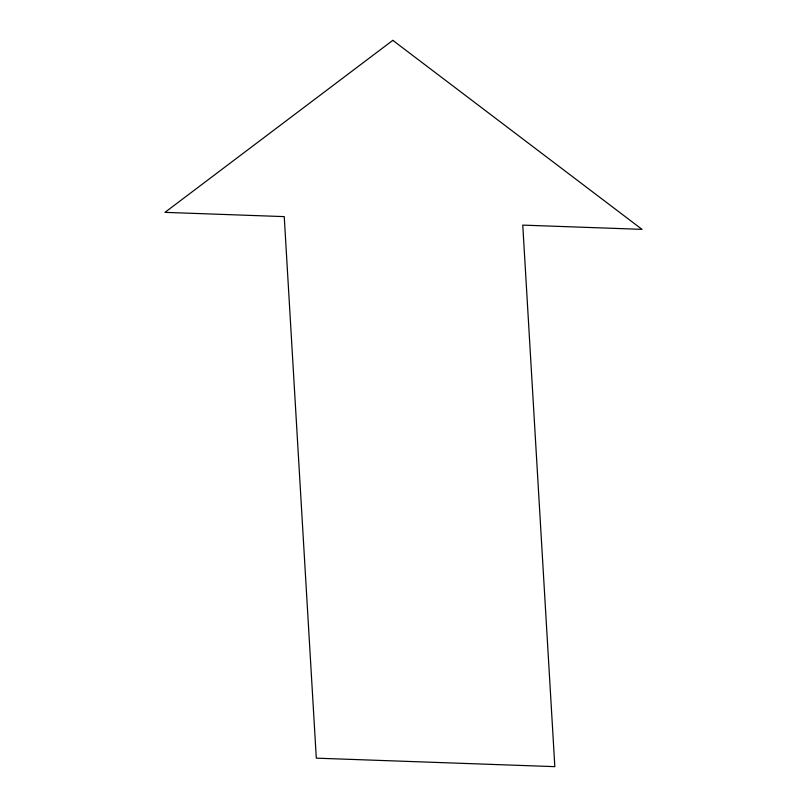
<?xml version="1.0" encoding="UTF-8"?>
<svg xmlns="http://www.w3.org/2000/svg" width="807" height="807" viewBox="0 0 807 807"><rect width="100%" height="100%" fill="white"/><g stroke="black" fill="none" stroke-linecap="round" stroke-linejoin="round"><path stroke-width="1.21" d="M392.807 40.35L164.971 212.362L284.235 216.619L316.304 758.156L554.833 766.65L522.765 225.113L642.029 229.359L392.807 40.35"/></g></svg>
